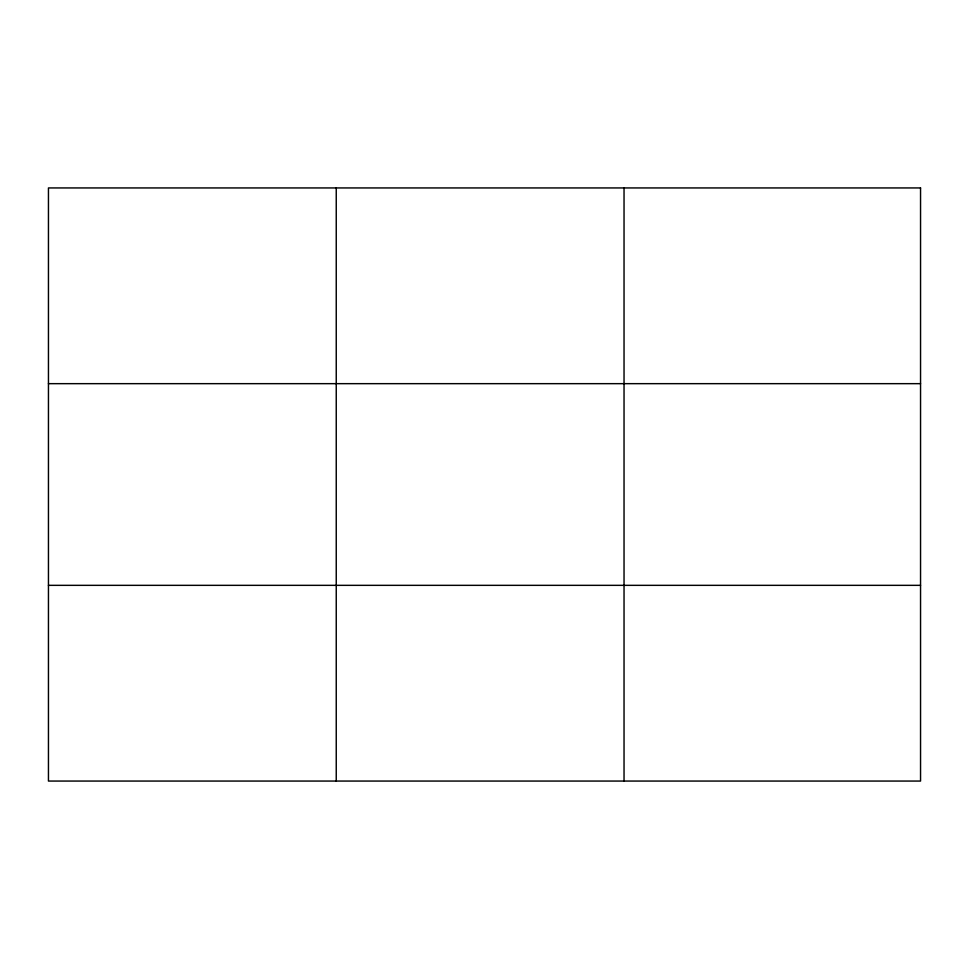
<?xml version="1.0" encoding="UTF-8"?>
<svg xmlns="http://www.w3.org/2000/svg" width="969" height="969" viewBox="0 0 969 969"><rect width="100%" height="100%" fill="white"/><g stroke="black" fill="none" stroke-linecap="round" stroke-linejoin="round"><path stroke-width="1.45" d="M336.243 187.938L336.243 781.062M624.036 187.938L624.036 781.062M48.45 383.663L920.55 383.663M48.45 585.337L920.55 585.337M920.55 187.938L920.55 781.062L48.45 781.062L48.45 187.938L920.55 187.938"/></g></svg>
